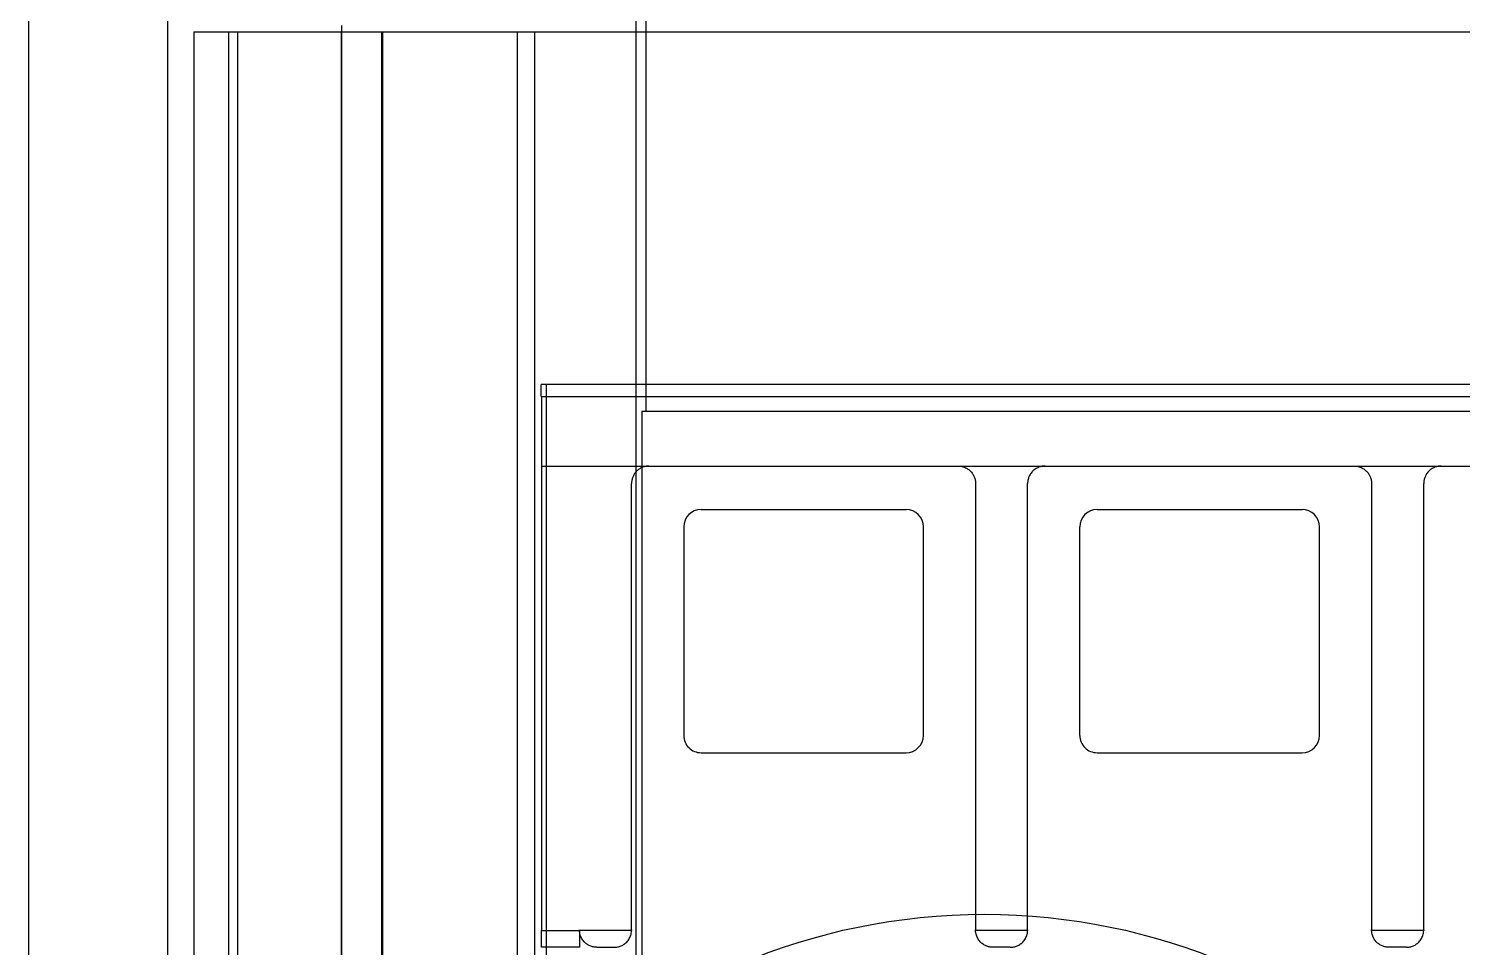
# Model space of a CAD drawing. Extents: x 0 to 226, y 0 to 271.
# Drawn here: x 0 to 82.5, y 86.4 to 139.3 of the extents above; entities that cross this region are included whole.
import ezdxf

# ---------------------------------------------------------------- set-up
doc = ezdxf.new("R2010")
doc.units = 0
doc.layers.add('-15N-THT. THIẾT BỊ ĐÓNG MỞ', color=40, linetype='CONTINUOUS')

# ---------------------------------------------------------------- blocks, each defined once
blk = doc.blocks.new('06 - N - SC VSD CHIẾU TRÊN ATV630D30~D45N4')
at = {"layer": '-15N-THT. THIẾT BỊ ĐÓNG MỞ'}
for p, q in [((-113.005, -271), (-113.005, -122.15)), ((-105, -262), (-105, -129)), ((-78.048, -129), (-78.048, -243.7)), ((-77.452, -153.712), (-77.452, -129)), ((-103.5, -131.85), (-103.5, -131.85)), ((-103.5, -131.85), (-103.5, -131.85)), ((-103.5, -131.85), (-103.5, -248)), ((-103.5, -131.85), (104.03, -131.85)), ((-101.491, -247), (-101.491, -131.85)), ((-101.491, -131.85), (-101.491, -131.85)), ((-101.491, -247), (-101.491, -131.85)), ((-100.991, -131.85), (-100.991, -131.85)), ((-100.991, -131.85), (-100.991, -255.05)), ((-95, -131.5), (-95, -262)), ((-94.992, -247), (-94.992, -131.85)), ((-92.671, -247), (-92.671, -131.85)), ((-92.61, -247), (-92.61, -131.85)), ((-84.884, -131.85), (-84.884, -255.05)), ((-84.884, -131.85), (-84.884, -131.85)), ((-83.884, -131.85), (-83.884, -255.05)), ((-83.501, -152.85), (-83.501, -152.15)), ((101.088, -152.15), (-83.501, -152.15)), ((-83.221, -152.15), (-83.221, -201.15)), ((-83.501, -152.85), (101.088, -152.85)), ((-83.487, -152.85), (-83.487, -156.85)), ((77.704, -153.712), (-77.714, -153.712)), ((-77.714, -153.712), (-77.714, -243.7)), ((-83.487, -156.85), (101.088, -156.85)), ((-83.487, -156.85), (-83.484, -183.585)), ((-78.273, -157.621), (-78.283, -157.666)), ((-78.261, -157.576), (-78.273, -157.621)), ((-78.248, -157.532), (-78.261, -157.576)), ((-78.232, -157.488), (-78.248, -157.532)), ((-78.214, -157.446), (-78.232, -157.488)), ((-78.195, -157.404), (-78.214, -157.446)), ((-78.173, -157.363), (-78.195, -157.404)), ((-78.15, -157.323), (-78.173, -157.363)), ((-78.125, -157.285), (-78.15, -157.323)), ((-78.098, -157.247), (-78.125, -157.285)), ((-78.069, -157.211), (-78.098, -157.247)), ((-78.039, -157.176), (-78.069, -157.211)), ((-78.007, -157.143), (-78.039, -157.176)), ((-77.974, -157.111), (-78.007, -157.143)), ((-77.939, -157.081), (-77.974, -157.111)), ((-77.903, -157.052), (-77.939, -157.081)), ((-77.866, -157.025), (-77.903, -157.052)), ((-77.827, -157), (-77.866, -157.025)), ((-77.787, -156.977), (-77.827, -157)), ((-77.746, -156.955), (-77.787, -156.977)), ((-77.705, -156.936), (-77.746, -156.955)), ((-77.662, -156.918), (-77.705, -156.936)), ((-77.618, -156.902), (-77.662, -156.918)), ((-77.574, -156.889), (-77.618, -156.902)), ((-77.529, -156.877), (-77.574, -156.889)), ((-77.484, -156.867), (-77.529, -156.877)), ((-77.438, -156.86), (-77.484, -156.867)), ((-77.392, -156.854), (-77.438, -156.86)), ((-77.346, -156.851), (-77.392, -156.854)), ((-77.3, -156.85), (-77.346, -156.851)), ((-77.3, -156.85), (-77.3, -156.85)), ((-59.5, -156.85), (-59.5, -156.85)), ((-59.5, -156.85), (-59.445, -156.851)), ((-59.445, -156.851), (-59.391, -156.856)), ((-59.391, -156.856), (-59.337, -156.863)), ((-59.337, -156.863), (-59.283, -156.874)), ((-59.283, -156.874), (-59.23, -156.887)), ((-59.23, -156.887), (-59.178, -156.903)), ((-59.178, -156.903), (-59.127, -156.922)), ((-59.127, -156.922), (-59.077, -156.944)), ((-59.077, -156.944), (-59.028, -156.968)), ((-59.028, -156.968), (-58.981, -156.995)), ((-58.981, -156.995), (-58.935, -157.025)), ((-58.935, -157.025), (-58.891, -157.057)), ((-58.891, -157.057), (-58.849, -157.091)), ((-58.849, -157.091), (-58.808, -157.128)), ((-58.808, -157.128), (-58.77, -157.167)), ((-58.77, -157.167), (-58.734, -157.208)), ((-58.734, -157.208), (-58.7, -157.251)), ((-58.7, -157.251), (-58.668, -157.295)), ((-58.668, -157.295), (-58.639, -157.341)), ((-58.639, -157.341), (-58.639, -157.341)), ((-58.639, -157.341), (-58.615, -157.384)), ((-58.615, -157.384), (-58.594, -157.427)), ((-58.594, -157.427), (-58.575, -157.472)), ((-58.575, -157.472), (-58.557, -157.517)), ((-58.557, -157.517), (-58.542, -157.563)), ((-58.542, -157.563), (-58.53, -157.61)), ((-58.53, -157.61), (-58.519, -157.657)), ((-55.47, -157.61), (-55.481, -157.657)), ((-55.458, -157.563), (-55.47, -157.61)), ((-55.443, -157.517), (-55.458, -157.563)), ((-55.425, -157.472), (-55.443, -157.517)), ((-55.406, -157.427), (-55.425, -157.472)), ((-55.385, -157.384), (-55.406, -157.427)), ((-55.361, -157.341), (-55.385, -157.384)), ((-55.332, -157.295), (-55.361, -157.341)), ((-55.361, -157.341), (-55.361, -157.341)), ((-55.3, -157.251), (-55.332, -157.295)), ((-55.266, -157.208), (-55.3, -157.251)), ((-55.23, -157.167), (-55.266, -157.208)), ((-55.192, -157.128), (-55.23, -157.167)), ((-55.152, -157.091), (-55.192, -157.128)), ((-55.109, -157.057), (-55.152, -157.091)), ((-55.065, -157.025), (-55.109, -157.057)), ((-55.019, -156.995), (-55.065, -157.025)), ((-54.972, -156.968), (-55.019, -156.995)), ((-54.923, -156.944), (-54.972, -156.968)), ((-54.873, -156.922), (-54.923, -156.944)), ((-54.822, -156.903), (-54.873, -156.922)), ((-54.77, -156.887), (-54.822, -156.903)), ((-54.717, -156.874), (-54.77, -156.887)), ((-54.663, -156.863), (-54.717, -156.874)), ((-54.609, -156.856), (-54.663, -156.863)), ((-54.555, -156.851), (-54.609, -156.856)), ((-54.5, -156.85), (-54.555, -156.851)), ((-54.5, -156.85), (-54.5, -156.85)), ((-36.7, -156.85), (-36.7, -156.85)), ((-36.7, -156.85), (-36.642, -156.852)), ((-36.642, -156.852), (-36.585, -156.857)), ((-36.585, -156.857), (-36.528, -156.865)), ((-36.528, -156.865), (-36.471, -156.876)), ((-36.471, -156.876), (-36.416, -156.891)), ((-36.416, -156.891), (-36.361, -156.909)), ((-36.361, -156.909), (-36.307, -156.93)), ((-36.307, -156.93), (-36.255, -156.954)), ((-36.255, -156.954), (-36.204, -156.981)), ((-36.204, -156.981), (-36.155, -157.011)), ((-36.155, -157.011), (-36.108, -157.044)), ((-36.108, -157.044), (-36.062, -157.08)), ((-36.062, -157.08), (-36.019, -157.118)), ((-36.019, -157.118), (-35.978, -157.158)), ((-35.978, -157.158), (-35.939, -157.201)), ((-35.939, -157.201), (-35.903, -157.246)), ((-35.903, -157.246), (-35.87, -157.293)), ((-35.87, -157.293), (-35.839, -157.341)), ((-35.839, -157.341), (-35.839, -157.341)), ((-35.839, -157.341), (-35.815, -157.384)), ((-35.815, -157.384), (-35.794, -157.427)), ((-35.794, -157.427), (-35.775, -157.472)), ((-35.775, -157.472), (-35.757, -157.517)), ((-35.757, -157.517), (-35.742, -157.563)), ((-35.742, -157.563), (-35.73, -157.61)), ((-35.73, -157.61), (-35.719, -157.657)), ((-32.67, -157.61), (-32.681, -157.657)), ((-32.658, -157.563), (-32.67, -157.61)), ((-32.643, -157.517), (-32.658, -157.563)), ((-32.625, -157.472), (-32.643, -157.517)), ((-32.606, -157.427), (-32.625, -157.472)), ((-32.585, -157.384), (-32.606, -157.427)), ((-32.561, -157.341), (-32.585, -157.384)), ((-32.532, -157.295), (-32.561, -157.341)), ((-32.561, -157.341), (-32.561, -157.341)), ((-32.5, -157.251), (-32.532, -157.295)), ((-32.466, -157.208), (-32.5, -157.251)), ((-32.43, -157.167), (-32.466, -157.208)), ((-32.392, -157.128), (-32.43, -157.167)), ((-32.351, -157.091), (-32.392, -157.128)), ((-32.309, -157.057), (-32.351, -157.091)), ((-32.265, -157.025), (-32.309, -157.057)), ((-32.219, -156.995), (-32.265, -157.025)), ((-32.172, -156.968), (-32.219, -156.995)), ((-32.123, -156.944), (-32.172, -156.968)), ((-32.073, -156.922), (-32.123, -156.944)), ((-32.022, -156.903), (-32.073, -156.922)), ((-31.97, -156.887), (-32.022, -156.903)), ((-31.917, -156.874), (-31.97, -156.887)), ((-31.863, -156.863), (-31.917, -156.874)), ((-31.809, -156.856), (-31.863, -156.863)), ((-31.755, -156.851), (-31.809, -156.856)), ((-31.7, -156.85), (-31.755, -156.851)), ((-31.7, -156.85), (-31.7, -156.85)), ((-78.299, -157.804), (-78.3, -157.85)), ((-78.3, -157.85), (-78.3, -157.85)), ((-78.3, -183.55), (-78.3, -157.85)), ((-78.296, -157.758), (-78.299, -157.804)), ((-78.29, -157.712), (-78.296, -157.758)), ((-78.283, -157.666), (-78.29, -157.712)), ((-58.519, -157.657), (-58.511, -157.705)), ((-58.511, -157.705), (-58.505, -157.753)), ((-58.505, -157.753), (-58.501, -157.802)), ((-58.501, -157.802), (-58.5, -157.85)), ((-58.5, -157.85), (-58.5, -183.55)), ((-58.5, -157.85), (-58.5, -157.85)), ((-55.499, -157.802), (-55.5, -157.85)), ((-55.5, -157.85), (-55.5, -157.85)), ((-55.5, -183.55), (-55.5, -157.85)), ((-55.495, -157.753), (-55.499, -157.802)), ((-55.489, -157.705), (-55.495, -157.753)), ((-55.481, -157.657), (-55.489, -157.705)), ((-35.719, -157.657), (-35.711, -157.705)), ((-35.711, -157.705), (-35.705, -157.753)), ((-35.705, -157.753), (-35.701, -157.802)), ((-35.701, -157.802), (-35.7, -157.85)), ((-35.7, -157.85), (-35.7, -183.55)), ((-35.7, -157.85), (-35.7, -157.85)), ((-32.699, -157.802), (-32.7, -157.85)), ((-32.7, -157.85), (-32.7, -157.85)), ((-32.7, -183.55), (-32.7, -157.85)), ((-32.695, -157.753), (-32.699, -157.802)), ((-32.689, -157.705), (-32.695, -157.753)), ((-32.681, -157.657), (-32.689, -157.705)), ((-74.3, -159.35), (-74.3, -159.35)), ((-74.3, -159.35), (-62.5, -159.35)), ((-62.5, -159.35), (-62.5, -159.35)), ((-51.5, -159.35), (-51.5, -159.35)), ((-51.5, -159.35), (-39.7, -159.35)), ((-39.7, -159.35), (-39.7, -159.35)), ((-75.3, -160.35), (-75.3, -172.35)), ((-75.3, -160.35), (-75.3, -160.35)), ((-61.5, -160.35), (-61.5, -160.35)), ((-61.5, -172.35), (-61.5, -160.35)), ((-52.5, -172.35), (-52.5, -160.35)), ((-52.5, -160.35), (-52.5, -160.35)), ((-38.7, -160.35), (-38.7, -160.35)), ((-38.7, -172.35), (-38.7, -160.35)), ((-75.3, -172.35), (-75.3, -172.35)), ((-61.5, -172.35), (-61.5, -172.35)), ((-52.5, -172.35), (-52.5, -172.35)), ((-38.7, -172.35), (-38.7, -172.35)), ((-74.3, -173.35), (-74.3, -173.35)), ((-74.3, -173.35), (-62.5, -173.35)), ((-62.5, -173.35), (-62.5, -173.35)), ((-51.5, -173.35), (-39.7, -173.35)), ((-51.5, -173.35), (-51.5, -173.35)), ((-39.7, -173.35), (-39.7, -173.35)), ((-83.484, -183.585), (-81.3, -183.585)), ((-81.3, -183.55), (-81.3, -183.55)), ((-81.3, -183.555), (-81.3, -183.55)), ((-81.3, -183.56), (-81.3, -183.555)), ((-81.3, -183.565), (-81.3, -183.56)), ((-81.3, -183.57), (-81.3, -183.565)), ((-81.3, -183.575), (-81.3, -183.57)), ((-81.3, -183.58), (-81.3, -183.575)), ((-81.299, -183.585), (-81.3, -183.58)), ((-78.301, -183.585), (-81.3, -183.585)), ((-81.3, -183.585), (-81.3, -184.55)), ((-81.295, -183.654), (-81.299, -183.585)), ((-81.285, -183.722), (-81.295, -183.654)), ((-81.271, -183.788), (-81.285, -183.722)), ((-81.253, -183.852), (-81.271, -183.788)), ((-81.231, -183.915), (-81.253, -183.852)), ((-81.206, -183.974), (-81.231, -183.915)), ((-81.177, -184.03), (-81.206, -183.974)), ((-81.146, -184.084), (-81.177, -184.03)), ((-78.431, -184.046), (-78.401, -183.988)), ((-78.401, -183.988), (-78.373, -183.927)), ((-78.373, -183.927), (-78.35, -183.863)), ((-78.35, -183.863), (-78.331, -183.796)), ((-78.331, -183.796), (-78.316, -183.727)), ((-78.316, -183.727), (-78.306, -183.657)), ((-78.306, -183.657), (-78.301, -183.585)), ((-78.3, -183.58), (-78.301, -183.585)), ((-78.3, -183.55), (-78.3, -183.55)), ((-78.3, -183.55), (-78.3, -183.555)), ((-78.3, -183.555), (-78.3, -183.56)), ((-78.3, -183.56), (-78.3, -183.565)), ((-78.3, -183.565), (-78.3, -183.57)), ((-78.3, -183.57), (-78.3, -183.575)), ((-78.3, -183.575), (-78.3, -183.58)), ((-58.5, -183.55), (-58.5, -183.55)), ((-58.5, -183.555), (-58.5, -183.55)), ((-58.5, -183.56), (-58.5, -183.555)), ((-58.5, -183.565), (-58.5, -183.56)), ((-58.5, -183.57), (-58.5, -183.565)), ((-58.5, -183.575), (-58.5, -183.57)), ((-58.5, -183.58), (-58.5, -183.575)), ((-58.499, -183.585), (-58.5, -183.58)), ((-55.501, -183.585), (-58.499, -183.585)), ((-58.495, -183.654), (-58.499, -183.585)), ((-58.485, -183.722), (-58.495, -183.654)), ((-58.471, -183.788), (-58.485, -183.722)), ((-58.453, -183.852), (-58.471, -183.788)), ((-58.431, -183.915), (-58.453, -183.852)), ((-58.406, -183.974), (-58.431, -183.915)), ((-58.377, -184.03), (-58.406, -183.974)), ((-58.346, -184.084), (-58.377, -184.03)), ((-55.631, -184.046), (-55.601, -183.988)), ((-55.601, -183.988), (-55.573, -183.927)), ((-55.573, -183.927), (-55.55, -183.863)), ((-55.55, -183.863), (-55.531, -183.796)), ((-55.531, -183.796), (-55.516, -183.727)), ((-55.516, -183.727), (-55.506, -183.657)), ((-55.506, -183.657), (-55.501, -183.585)), ((-55.5, -183.58), (-55.501, -183.585)), ((-55.5, -183.55), (-55.5, -183.55)), ((-55.5, -183.55), (-55.5, -183.555)), ((-55.5, -183.555), (-55.5, -183.56)), ((-55.5, -183.56), (-55.5, -183.565)), ((-55.5, -183.565), (-55.5, -183.57)), ((-55.5, -183.57), (-55.5, -183.575)), ((-55.5, -183.575), (-55.5, -183.58)), ((-35.7, -183.55), (-35.7, -183.55)), ((-35.7, -183.555), (-35.7, -183.55)), ((-35.7, -183.56), (-35.7, -183.555)), ((-35.7, -183.565), (-35.7, -183.56)), ((-35.7, -183.57), (-35.7, -183.565)), ((-35.7, -183.575), (-35.7, -183.57)), ((-35.7, -183.58), (-35.7, -183.575)), ((-35.699, -183.585), (-35.7, -183.58)), ((-32.701, -183.585), (-35.699, -183.585)), ((-35.695, -183.654), (-35.699, -183.585)), ((-35.685, -183.722), (-35.695, -183.654)), ((-35.671, -183.788), (-35.685, -183.722)), ((-35.653, -183.852), (-35.671, -183.788)), ((-35.632, -183.915), (-35.653, -183.852)), ((-35.606, -183.974), (-35.632, -183.915)), ((-35.577, -184.03), (-35.606, -183.974)), ((-35.546, -184.084), (-35.577, -184.03)), ((-32.831, -184.046), (-32.801, -183.988)), ((-32.801, -183.988), (-32.773, -183.927)), ((-32.773, -183.927), (-32.75, -183.863)), ((-32.75, -183.863), (-32.731, -183.796)), ((-32.731, -183.796), (-32.716, -183.727)), ((-32.716, -183.727), (-32.706, -183.657)), ((-32.706, -183.657), (-32.701, -183.585)), ((-32.7, -183.58), (-32.701, -183.585)), ((-32.7, -183.55), (-32.7, -183.55)), ((-32.7, -183.55), (-32.7, -183.555)), ((-32.7, -183.555), (-32.7, -183.56)), ((-32.7, -183.56), (-32.7, -183.565)), ((-32.7, -183.565), (-32.7, -183.57)), ((-32.7, -183.57), (-32.7, -183.575)), ((-32.7, -183.575), (-32.7, -183.58)), ((-81.3, -184.55), (-83.481, -184.55)), ((-81.3, -184.55), (-81.3, -184.55)), ((-81.112, -184.134), (-81.146, -184.084)), ((-81.076, -184.182), (-81.112, -184.134)), ((-81.037, -184.226), (-81.076, -184.182)), ((-80.998, -184.267), (-81.037, -184.226)), ((-80.956, -184.304), (-80.998, -184.267)), ((-80.914, -184.339), (-80.956, -184.304)), ((-80.87, -184.371), (-80.914, -184.339)), ((-80.826, -184.4), (-80.87, -184.371)), ((-80.781, -184.427), (-80.826, -184.4)), ((-80.735, -184.451), (-80.781, -184.427)), ((-80.688, -184.472), (-80.735, -184.451)), ((-80.641, -184.49), (-80.688, -184.472)), ((-80.593, -184.506), (-80.641, -184.49)), ((-80.545, -184.52), (-80.593, -184.506)), ((-80.497, -184.53), (-80.545, -184.52)), ((-80.448, -184.539), (-80.497, -184.53)), ((-80.399, -184.545), (-80.448, -184.539)), ((-80.35, -184.549), (-80.399, -184.545)), ((-80.302, -184.55), (-80.35, -184.549)), ((-80.302, -184.55), (-80.3, -184.55)), ((-80.3, -184.55), (-79.3, -184.55)), ((-80.3, -184.55), (-80.3, -184.55)), ((-79.3, -184.55), (-79.3, -184.55)), ((-79.298, -184.55), (-79.3, -184.55)), ((-79.298, -184.55), (-79.248, -184.549)), ((-79.248, -184.549), (-79.197, -184.545)), ((-79.197, -184.545), (-79.147, -184.538)), ((-79.147, -184.538), (-79.096, -184.529)), ((-79.096, -184.529), (-79.046, -184.517)), ((-79.046, -184.517), (-78.996, -184.503)), ((-78.996, -184.503), (-78.947, -184.486)), ((-78.947, -184.486), (-78.898, -184.466)), ((-78.898, -184.466), (-78.85, -184.443)), ((-78.85, -184.443), (-78.802, -184.417)), ((-78.802, -184.417), (-78.756, -184.389)), ((-78.756, -184.389), (-78.71, -184.357)), ((-78.71, -184.357), (-78.665, -184.323)), ((-78.665, -184.323), (-78.622, -184.285)), ((-78.622, -184.285), (-78.58, -184.244)), ((-78.58, -184.244), (-78.539, -184.199)), ((-78.539, -184.199), (-78.501, -184.152)), ((-78.501, -184.152), (-78.465, -184.1)), ((-78.465, -184.1), (-78.431, -184.046)), ((-58.312, -184.134), (-58.346, -184.084)), ((-58.276, -184.182), (-58.312, -184.134)), ((-58.237, -184.226), (-58.276, -184.182)), ((-58.198, -184.267), (-58.237, -184.226)), ((-58.156, -184.304), (-58.198, -184.267)), ((-58.114, -184.339), (-58.156, -184.304)), ((-58.07, -184.371), (-58.114, -184.339)), ((-58.026, -184.4), (-58.07, -184.371)), ((-57.981, -184.427), (-58.026, -184.4)), ((-57.935, -184.451), (-57.981, -184.427)), ((-57.888, -184.472), (-57.935, -184.451)), ((-57.841, -184.49), (-57.888, -184.472)), ((-57.793, -184.506), (-57.841, -184.49)), ((-57.745, -184.52), (-57.793, -184.506)), ((-57.697, -184.53), (-57.745, -184.52)), ((-57.648, -184.539), (-57.697, -184.53)), ((-57.599, -184.545), (-57.648, -184.539)), ((-57.55, -184.549), (-57.599, -184.545)), ((-57.502, -184.55), (-57.55, -184.549)), ((-56.498, -184.55), (-57.502, -184.55)), ((-57.5, -184.55), (-57.5, -184.55)), ((-56.5, -184.55), (-56.5, -184.55)), ((-56.498, -184.55), (-56.448, -184.549)), ((-56.448, -184.549), (-56.397, -184.545)), ((-56.397, -184.545), (-56.347, -184.538)), ((-56.347, -184.538), (-56.296, -184.529)), ((-56.296, -184.529), (-56.246, -184.517)), ((-56.246, -184.517), (-56.196, -184.503)), ((-56.196, -184.503), (-56.147, -184.486)), ((-56.147, -184.486), (-56.098, -184.466)), ((-56.098, -184.466), (-56.05, -184.443)), ((-56.05, -184.443), (-56.002, -184.417)), ((-56.002, -184.417), (-55.956, -184.389)), ((-55.956, -184.389), (-55.91, -184.357)), ((-55.91, -184.357), (-55.865, -184.323)), ((-55.865, -184.323), (-55.822, -184.285)), ((-55.822, -184.285), (-55.78, -184.244)), ((-55.78, -184.244), (-55.739, -184.199)), ((-55.739, -184.199), (-55.701, -184.152)), ((-55.701, -184.152), (-55.665, -184.1)), ((-55.665, -184.1), (-55.631, -184.046)), ((-35.512, -184.134), (-35.546, -184.084)), ((-35.476, -184.182), (-35.512, -184.134)), ((-35.437, -184.226), (-35.476, -184.182)), ((-35.398, -184.267), (-35.437, -184.226)), ((-35.356, -184.304), (-35.398, -184.267)), ((-35.314, -184.339), (-35.356, -184.304)), ((-35.271, -184.371), (-35.314, -184.339)), ((-35.226, -184.4), (-35.271, -184.371)), ((-35.181, -184.427), (-35.226, -184.4)), ((-35.135, -184.451), (-35.181, -184.427)), ((-35.088, -184.472), (-35.135, -184.451)), ((-35.041, -184.49), (-35.088, -184.472)), ((-34.993, -184.506), (-35.041, -184.49)), ((-34.945, -184.52), (-34.993, -184.506)), ((-34.897, -184.53), (-34.945, -184.52)), ((-34.848, -184.539), (-34.897, -184.53)), ((-34.799, -184.545), (-34.848, -184.539)), ((-34.75, -184.549), (-34.799, -184.545)), ((-34.702, -184.55), (-34.75, -184.549)), ((-33.698, -184.55), (-34.702, -184.55)), ((-34.7, -184.55), (-34.7, -184.55)), ((-33.7, -184.55), (-33.7, -184.55)), ((-33.698, -184.55), (-33.648, -184.549)), ((-33.648, -184.549), (-33.597, -184.545)), ((-33.597, -184.545), (-33.547, -184.538)), ((-33.547, -184.538), (-33.496, -184.529)), ((-33.496, -184.529), (-33.446, -184.517)), ((-33.446, -184.517), (-33.396, -184.503)), ((-33.396, -184.503), (-33.347, -184.486)), ((-33.347, -184.486), (-33.298, -184.466)), ((-33.298, -184.466), (-33.25, -184.443)), ((-33.25, -184.443), (-33.202, -184.417)), ((-33.202, -184.417), (-33.156, -184.389)), ((-33.156, -184.389), (-33.11, -184.357)), ((-33.11, -184.357), (-33.065, -184.323)), ((-33.065, -184.323), (-33.022, -184.285)), ((-33.022, -184.285), (-32.98, -184.244)), ((-32.98, -184.244), (-32.939, -184.199)), ((-32.939, -184.199), (-32.901, -184.152)), ((-32.901, -184.152), (-32.865, -184.1)), ((-32.865, -184.1), (-32.831, -184.046))]:
    blk.add_line(p, q, dxfattribs=at)
blk.add_circle((-58, -218.65), 36, dxfattribs=at)
for centre, start, end in [((-74.3, -160.35), 89.99998, 179.99998), ((-62.5, -160.35), 0, 89.99998), ((-51.5, -160.35), 89.99998, 179.99998), ((-39.7, -160.35), 0, 89.99998), ((-74.3, -172.35), 179.99998, 270.00002), ((-62.5, -172.35), 270.00002, 0), ((-51.5, -172.35), 179.99998, 270.00002), ((-39.7, -172.35), 270.00002, 0)]:
    blk.add_arc(centre, 1, start, end, dxfattribs=at)
at = {"layer": '-15N-THT. THIẾT BỊ ĐÓNG MỞ', "extrusion": (0, 0, -1)}
blk.add_ellipse((-83.481, -183.55), major_axis=(0, -1), ratio=0.003219, start_param=0, end_param=1.53589, dxfattribs=at)

msp = doc.modelspace()

# ---------------------------------------------------------------- block references
msp.add_blockref('06 - N - SC VSD CHIẾU TRÊN ATV630D30~D45N4', (113.005, 271))

doc.saveas('drawing.dxf')
